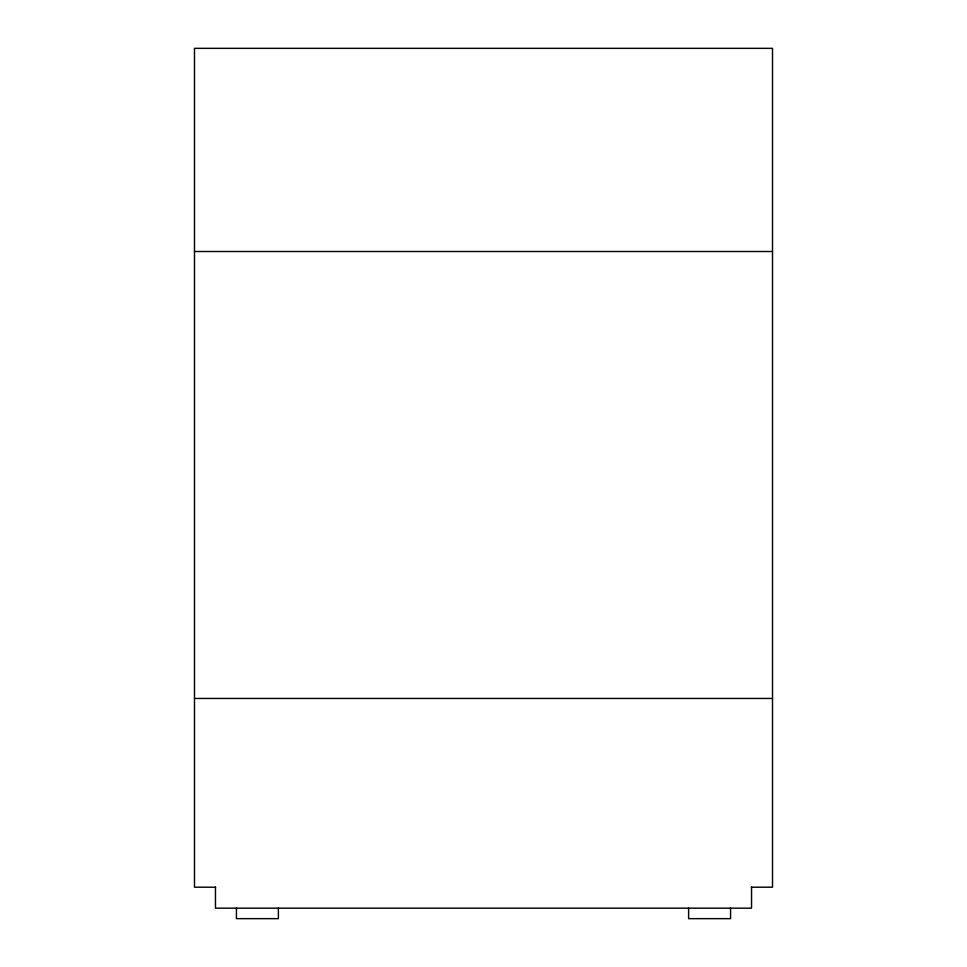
<?xml version="1.0" encoding="UTF-8"?>
<svg xmlns="http://www.w3.org/2000/svg" width="967" height="967" viewBox="0 0 967 967"><rect width="100%" height="100%" fill="white"/><g stroke="black" fill="none" stroke-linecap="round" stroke-linejoin="round"><path stroke-width="1.45" d="M194.488 251.505L772.512 251.505M194.488 698.452L772.512 698.452M215.617 887.198L194.488 887.198L194.488 48.35L772.512 48.35L772.512 887.198L751.383 887.198M751.54 887.198L751.54 908.17L215.46 908.17L215.46 887.198M730.568 908.17L730.568 918.65L688.625 918.65L688.625 908.17M278.375 908.17L278.375 918.65L236.431 918.65L236.431 908.17"/></g></svg>
